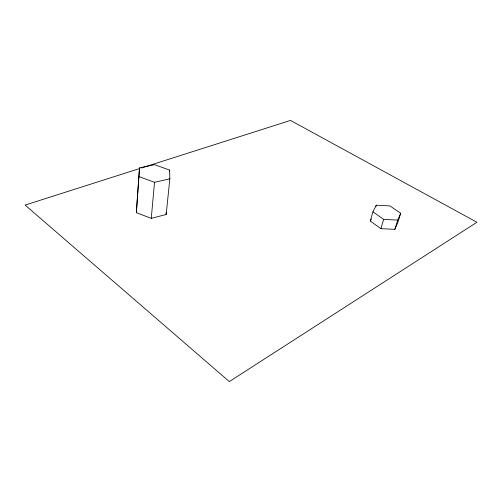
<?xml version="1.0" encoding="UTF-8"?>
<svg xmlns="http://www.w3.org/2000/svg" width="502" height="502" viewBox="0 0 502 502"><rect width="100%" height="100%" fill="white"/><g stroke="black" fill="none" stroke-linecap="round" stroke-linejoin="round"><path stroke-width="0.75" d="M136.356 212.685L139.5 167.85L154.647 164.694L169.601 170.059L169.845 178.831L166.175 214.498L151.265 218.351L136.356 212.685L139.5 167.85M151.265 218.351L154.516 182.282L169.845 178.831M169.45 171.59L169.601 170.059M370.313 221.043L372.93 211.819L376.318 205.186L390.01 205.933L400.69 213.268L397.879 222.399L394.867 229.326L380.892 228.674L370.313 221.043L371.336 219.023M375.916 206.592L376.318 205.186M380.892 228.674L383.628 219.393L372.93 211.819M394.867 229.326L397.703 220.096L400.69 213.268M139.907 168.459L25.1 205.08L229.332 381.583L476.9 222.26L290.507 120.417L141.401 167.982M383.628 219.393L397.703 220.096M139.117 176.648L154.516 182.282M166.137 212.195L166.175 214.498"/></g></svg>
